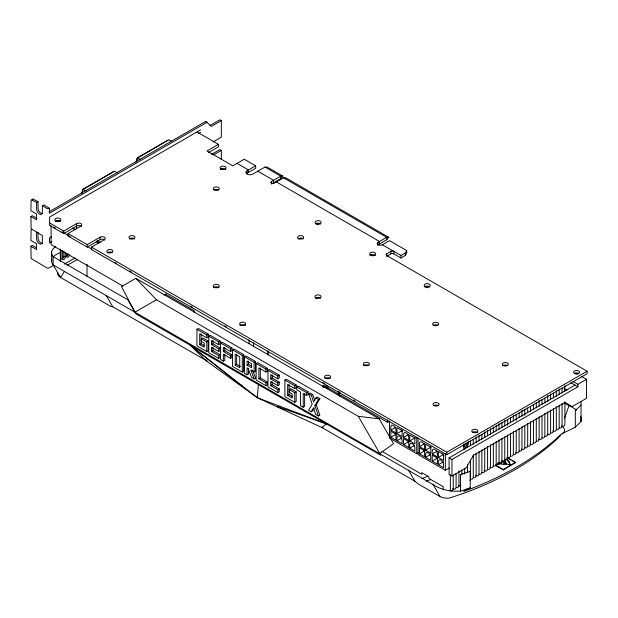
<?xml version="1.0" encoding="UTF-8"?>
<svg xmlns="http://www.w3.org/2000/svg" width="618" height="618" viewBox="0 0 618 618"><rect width="100%" height="100%" fill="white"/><g stroke="black" fill="none" stroke-linecap="round" stroke-linejoin="round"><path stroke-width="0.93" d="M36.392 247.81L32.329 245.462L30.9 246.288L31.132 258.224A1.452 0.834 60 0 0 31.418 258.718L46.713 267.818A3.329 1.924 0 0 0 46.953 267.949L47.686 268.173A1.429 0.827 0 0 0 48.335 268.189L53.797 265.292M36.392 218.054L32.329 215.705L30.9 216.532L31.132 228.467A1.452 0.834 60 0 0 31.418 228.961L42.325 235.528L42.325 242.14A4.048 2.341 60 0 1 39.459 243.793A4.048 2.341 60 0 1 36.593 238.834L36.593 232.221M30.9 216.532L36.586 219.815L36.586 214.029L30.9 210.746L31.132 199.9A1.452 0.834 60 0 1 31.418 199.738L36.593 202.465L36.593 209.077A4.048 2.341 60 0 0 39.459 214.037A4.048 2.341 60 0 0 42.325 212.383L42.325 205.771L43.754 204.944L49.51 208.266L49.51 213.225L206.991 122.302L211.317 126.42L221.344 120.634L221.344 137.165L212.986 141.986M38.03 232.337L38.03 238.007A4.048 2.341 60 0 0 42.325 243.345M32.329 200L32.507 199.143A1.452 0.834 60 0 1 32.847 198.911L38.03 201.638L38.03 208.251A4.048 2.341 60 0 0 42.325 213.589M60.966 251.248L60.966 259.514A2.024 1.166 -60 0 1 60.247 261.36M62.024 258.842A2.024 1.166 -60 0 0 63.832 256.207L63.832 251.611M560.387 435.69L557.343 438.695A291.418 168.243 0 0 1 461.515 494.021L449.695 497.992A10.12 5.848 0 0 1 439.916 496.478L418.44 484.087L414.863 481.19L321.8 427.463L257.327 397.737L205.84 360.51L205.84 359.684M221.344 159.575L221.344 150.39L219.908 149.564L211.557 154.384M463.67 491.464A301.514 174.075 0 0 0 560.24 435.149L561.337 434.06L575.319 427.192L580.99 421.561L581.082 401.994M580.99 421.561L581.082 418.525A29.092 16.794 0 0 0 580.657 416.339M323.152 427.517L321.8 427.463L326.397 423.855L257.327 397.737L258.394 384.589M504.103 464.736L503.894 461.206L504.242 463.145L504.242 462.735M501.685 463.284L501.708 460.912L501.685 463.284L498.108 463.075M81.661 193.627L82.827 189.27L114.23 171.317A1.908 1.537 -77 0 1 114.948 171.449L117.381 172.855M82.148 192.847L83.059 189.432L97.567 181.059M136.06 162.217L137.227 157.86L168.629 139.907A1.908 1.537 -77 0 1 169.355 140.039L171.781 141.445M136.555 161.437L137.466 158.023L151.163 150.112M564.497 418.193L569 405.694L564.906 403.33M316.277 404.821L319.846 415.157L318.409 415.984L314.941 405.702L316.277 404.821L319.885 398.641L317.297 397.142L315.868 397.969L313.589 401.916L311.364 395.373L308.606 393.782L310.043 392.955L312.793 394.547L314.747 400.271M308.606 393.782L312.175 404.118L308.567 410.298L311.155 411.797L313.434 407.849L315.659 414.392L318.409 415.984M314.407 407.81L312.584 410.97L311.155 411.797M382.372 244.774L400.982 255.52L405.277 253.04L406.714 250.56L389.533 240.641L382.372 244.774A3.036 1.754 0 0 1 378.077 244.774A3.036 1.754 0 0 0 377.598 245.137M393.627 251.287A2.024 1.166 0 0 0 390.962 251.387L386.667 253.867L386.667 256.346L390.962 253.867A2.024 1.166 0 0 1 393.627 253.766L400.982 258L405.277 255.52L406.714 253.04L406.714 250.56M319.885 398.641L318.455 399.467L314.848 405.647L316.37 404.875M64.457 271.449L60.525 277.443L110.63 306.373L112.777 306.783L207.555 361.306M282.874 176.169L280.726 176.169L271.418 181.537L271.418 184.017L280.726 178.648L282.874 176.169L267.123 167.076L264.975 167.076L252.808 174.098A4.048 2.341 0 0 1 247.084 174.098A4.048 2.341 0 0 1 247.084 170.792L255.674 165.833L255.674 168.312L247.084 173.272A4.048 2.341 0 0 0 246.435 173.758M388.815 237.335L386.667 237.335L378.077 242.295A3.036 1.754 0 0 0 378.077 244.774L386.667 239.815L388.815 237.335L285.732 177.822L283.585 177.822L274.284 183.191A2.024 1.166 0 0 1 271.418 183.191A2.024 1.166 0 0 1 271.418 181.537M337.552 394.508L338.803 393.156M580.99 405.029L575.319 410.661L575.319 427.192M562.256 433.836L564.226 431.866A10.12 5.848 0 0 0 561.607 426.227M379.784 453.504L393.519 443.639L379.205 418.842L135.821 278.332L121.507 286.597L134.971 312.16L156.447 299.761L358.309 416.308L379.205 418.842M51.657 236.779L49.51 238.023L49.51 242.982L51.951 241.576M36.593 202.465L38.03 201.638M98.37 180.595L113.557 171.526M152.777 149.185L167.957 140.116M48.915 211.92L205.562 121.476L206.991 122.302M200.549 129.88L49.641 217.003L49.641 225.423L63.731 233.558L76.609 226.118A3.036 1.754 0 0 1 81.391 226.482M209.888 125.593L219.908 119.807L221.344 120.634M198.401 133.596L200.549 132.36M58.115 221.53L59.676 220.626M49.641 222.944L63.731 231.078L76.609 223.639A3.036 1.754 0 0 1 80.904 223.639A3.036 1.754 0 0 1 80.904 226.118L68.019 233.558L68.019 236.037L87.208 247.107L100.093 239.668A3.036 1.754 0 0 1 104.867 240.031M208.629 152.492L218.448 146.821L218.448 144.342L206.991 150.954L232.762 165.833L244.218 159.22L255.674 165.833M213.828 154.732L221.344 150.39M68.019 233.558L87.208 244.628L100.093 237.188A3.036 1.754 0 0 1 104.388 237.188A3.036 1.754 0 0 1 104.388 239.668L91.503 247.107L91.503 249.587L446.799 454.717L587.1 373.712L587.1 371.233L386.667 255.52A2.024 1.166 0 0 1 386.667 253.867M64.318 264.187L75.164 257.922M67.184 265.331L77.173 259.568M164.025 295.11L166.095 293.913M196.933 329.301L198.363 328.475L208.204 334.16L208.204 336.995L206.775 337.822L199.684 333.728L199.684 344.612L204.187 347.216L204.187 343.121L201.337 341.476L201.337 338.772L202.766 337.946L208.204 341.09L208.204 350.715L206.775 351.542L196.933 345.856L196.933 329.301L206.775 334.987L208.204 334.16M208.768 336.138L210.205 335.311L220.047 340.997L220.047 343.832L218.617 344.659L211.526 340.564L211.526 344.659L218.617 348.753L220.047 347.926L220.047 350.622L218.617 351.449L211.526 347.355L211.526 351.449L218.617 355.543L220.047 354.717L220.047 357.552L218.617 358.378L208.768 352.693L208.768 336.138L218.617 341.824L220.047 340.997M199.684 344.612L201.12 343.786L204.118 345.524M201.337 338.772L206.775 341.916L208.204 341.09M211.526 344.659L212.963 343.832L220.047 347.926M223.368 361.121L220.611 359.529L220.611 342.975L222.047 342.148L231.889 347.834L231.889 350.669L230.46 351.495L223.368 347.401L223.368 351.495L230.46 355.589L231.889 354.763L231.889 357.459L230.46 358.286L223.368 354.191L223.368 361.121L224.797 360.294L224.797 354.23M211.526 351.449L212.963 350.622L220.047 354.717M223.368 351.495L224.797 350.669L231.889 354.763M220.611 342.975L230.46 348.66L231.889 347.834M232.453 349.811L233.882 348.985L243.731 354.67L243.731 371.225L242.295 372.051L232.453 366.366L232.453 349.811L242.295 355.497L243.731 354.67M248.482 368.768L248.482 373.967L247.046 374.794L244.295 373.202L244.295 356.648L245.725 355.821L255.566 361.507L255.566 371.132L254.137 371.959L250.777 370.012L254.137 378.888L255.566 378.061L252.538 370.074M235.211 365.122L239.714 367.725L239.714 356.841L235.211 354.238L235.211 365.122L236.64 364.296L240.394 366.459M247.046 365.168L251.549 367.764L251.549 363.678L247.046 361.074L247.046 365.168L248.482 364.342L251.48 366.072M244.295 356.648L254.137 362.333L255.566 361.507M256.138 363.484L257.567 362.658L267.409 368.343L267.409 371.179L265.979 372.005L258.888 367.911L258.888 378.795L265.979 382.89L267.409 382.063L267.409 384.898L265.979 385.725L256.138 380.039L256.138 363.484L265.979 369.17L267.409 368.343M267.973 370.321L269.409 369.494L279.251 375.18L279.251 378.015L277.822 378.842L270.73 374.747L270.73 378.842L277.822 382.936L279.251 382.109L279.251 384.805L277.822 385.632L270.73 381.538L270.73 385.632L277.822 389.726L279.251 388.9L279.251 391.735L277.822 392.561L267.973 386.876L267.973 370.321L277.822 376.007L279.251 375.18M258.888 378.795L260.325 377.969L267.409 382.063M270.73 378.842L272.159 378.015L279.251 382.109M270.73 385.632L272.159 384.805L279.251 388.9M284.89 380.085L286.319 379.259L296.161 384.944L296.161 387.78L294.732 388.606L287.64 384.512L287.64 395.396L292.144 397.992L292.144 393.905L289.294 392.252L289.294 389.556L290.723 388.73L296.161 391.874L296.161 401.499L294.732 402.326L284.89 396.64L284.89 380.085L294.732 385.771L296.161 384.944M303.206 407.216L300.448 405.624L300.448 391.905L296.725 389.757L296.725 386.922L298.162 386.096L308.003 391.781L308.003 394.616L306.574 395.443L303.206 393.496L303.206 407.216L304.635 406.389L304.635 393.589M287.64 395.396L289.077 394.57L292.824 396.733M289.294 389.556L294.732 392.7L296.161 391.874M296.725 386.922L306.574 392.608L308.003 391.781M323.878 387.138L326.211 385.794M311.364 395.373L312.793 394.547M328.421 387.826L326.984 388.652L326.984 386.173M323.098 387.586L323.098 385.107L387.525 422.303L389.865 420.951M390.831 430.058L395.999 433.048L395.999 430.035A3.654 2.109 60 0 0 393.419 425.563A3.654 2.109 60 0 0 390.831 427.053L390.831 430.058L395.582 427.316M396.98 433.612L402.148 436.594L402.148 430.63L396.98 427.641L396.98 433.612L402.519 430.414M390.831 437.25L395.999 440.232L395.999 434.269L390.831 431.279L390.831 437.25L396.37 434.052M396.98 440.796L402.148 443.786L402.148 440.773A3.654 2.109 60 0 0 399.56 436.3A3.654 2.109 60 0 0 396.98 437.791L396.98 440.796L401.723 438.062M403.569 437.42L408.737 440.402L408.737 437.397A3.654 2.109 60 0 0 407.146 433.712A3.654 2.109 60 0 0 404.326 432.739L403.662 433.689L403.569 437.42L408.32 434.678M409.719 440.966L414.887 443.948L414.887 437.984L409.719 435.002L409.719 440.966L415.257 437.768M403.569 444.605L408.737 447.594L408.737 441.623L403.569 438.641L403.569 444.605L409.116 441.406M409.719 448.158L414.887 451.14L414.887 448.135A3.654 2.109 60 0 0 412.306 443.654A3.654 2.109 60 0 0 409.719 445.145L409.719 448.158L414.469 445.416M419.467 446.59L424.636 449.58L424.636 446.567A3.654 2.109 60 0 0 422.048 442.094A3.654 2.109 60 0 0 419.467 443.585L419.467 446.59L424.211 443.848M389.471 421.623L389.471 438.007L416.733 453.743L418.347 452.816M425.609 450.143L430.777 453.125L430.777 447.162L425.609 444.172L425.609 450.143L431.148 446.945M419.467 453.782L424.636 456.764L424.636 450.8L419.467 447.811L419.467 453.782L425.006 450.584M425.609 457.328L430.777 460.317L430.777 457.305A3.654 2.109 60 0 0 428.197 452.832A3.654 2.109 60 0 0 425.609 454.323L425.609 457.328L430.36 454.593M432.206 453.952L437.374 456.934L437.374 453.929A3.654 2.109 60 0 0 435.783 450.244A3.654 2.109 60 0 0 432.963 449.271L432.291 450.221L432.206 453.952L436.957 451.21M91.503 247.107L446.799 452.237L587.1 371.233M438.355 457.498L443.523 460.48L443.523 454.516L438.355 451.534L438.355 457.498L443.098 454.755M432.206 461.136L437.374 464.126L437.374 458.154L432.206 455.172L432.206 461.136L436.957 458.394M565.053 402.465L473.427 455.366L466.266 467.764L451.951 476.03L449.085 474.377L449.085 457.845L575.072 385.107M438.355 464.69L443.523 467.671L443.523 464.666A3.654 2.109 60 0 0 440.935 460.186A3.654 2.109 60 0 0 438.355 461.677L438.355 464.69L443.098 461.947M572.948 381.406L577.938 384.28L586.528 379.321L586.528 398.332L572.206 406.598L564.574 402.194M449.085 457.845L451.951 459.498L577.938 386.76L577.938 384.28M418.108 438.154L418.108 454.539L445.369 470.275L449.394 467.95M495.366 464.983L503.23 469.525L515.628 462.364L503.23 469.935L495.366 465.393M49.51 208.266L48.335 208.675A1.429 0.827 0 0 1 47.686 208.66L46.953 208.436A3.329 1.924 0 0 1 46.713 208.305L42.325 205.771M464.303 490.646L470.228 487.872L470.228 471.341L460.464 474.609L460.464 491.14L455.211 491.194A29.092 16.794 0 0 1 435.064 485.725L53.133 264.906L52.437 263.932A15.968 9.224 0 0 1 51.904 259.174M421.901 478.579L427.185 476.625M470.228 487.872L460.464 491.14M60.294 249.108L60.294 252.785L58.71 253.31A15.968 9.224 0 0 0 53.248 256.895M504.103 464.319L497.328 463.747M498.108 462.666L501.685 462.867M509.611 464.489L510.221 464.921L506.521 464.018L506.034 464.404L506.521 464.018M280.047 407.231L277.258 406.567L326.397 423.855M569 405.694L571.604 406.891A29.092 16.794 0 0 1 576.501 410.244M264.975 167.076L280.726 176.169L280.726 178.648M283.585 177.822L386.667 237.335L386.667 239.815M196.972 131.943L218.448 144.342M257.822 171.209L273.565 180.302L273.565 182.781M276.431 181.955L379.506 241.468L379.506 243.948M237.057 163.353L248.513 169.965L248.513 172.445M221.29 168.459L222.951 169.417M316.2 223.252L318.703 224.697M370.321 254.5L372.816 255.937M425.4 286.304L427.903 287.749M575.675 373.056L577.343 374.021M581.515 376.432L586.528 379.321M570.901 382.704L577.938 386.76M564.311 388.815L566.783 390.244M140.425 159.544L137.466 158.023M86.018 190.954L83.059 189.432M507.764 457.822L515.628 462.364M509.332 459.143L510.908 460.055M512.484 460.958L515.628 462.782M97.049 240.549L100.394 242.48M72.994 228.312L75.489 229.757M96.3 241.769L98.795 243.214M72.414 228.065L74.871 229.479M53.588 227.03L55.265 227.996M61.947 231.85L70.297 236.679M87.841 246.806L92.02 249.216M114.569 262.241L116.246 263.198M129.61 270.916L131.279 271.881M190.591 306.126L192.26 307.092M224.836 325.902L226.512 326.868M322.488 382.272L324.983 383.716M338.332 391.426L339.993 392.384M353.334 400.085L355.002 401.051M165.616 294.191L194.253 310.723L194.253 312.376M122.905 286.064L51.085 244.597L51.085 225.585M315.868 397.969L318.455 399.467M63.832 256.207L65.261 257.034A2.024 1.166 -60 0 1 63.824 259.514A2.024 1.166 -60 0 1 62.395 258.687L62.395 250.421M55.566 246.628A15.968 9.224 0 0 0 52.437 255.667L53.133 256.64L127.81 299.761L135.991 313.921L380.804 455.265L358.309 416.308M30.9 246.288L36.586 249.572L36.586 243.786L30.9 240.502L31.132 229.657A1.452 0.834 60 0 1 31.418 229.494L32.059 229.618M381.901 451.295L421.739 474.3L421.739 472.646L428.9 476.779L428.9 478.432L443.214 486.698L443.214 490.004M254.137 378.888L251.549 377.397L248.019 368.428L247.046 367.864L247.046 374.794M205.84 360.51L190.39 345.331L257.327 397.737M190.39 345.331L242.032 386.227L240.966 384.736M205.562 121.476L206.798 122.65M506.111 459.004L508.993 462.086L510.221 464.921M135.821 278.332L156.447 299.761M510.221 464.504L508.993 461.669L506.945 459.413L506.945 459.831M408.421 470.035L414.863 481.19M106.335 295.628L112.777 306.783M432.994 484.218L439.916 496.478M505.331 461.098L504.728 459.815L505.794 462.913L505.331 461.098L505.331 461.515M339.166 393.62L339.931 396.362M505.794 462.496L506.034 464.404M60.294 252.785L60.417 261.46M564.906 385.555L564.906 391.302M564.906 401.839L564.906 423.878A5.06 2.92 60 0 1 561.329 425.941M562.04 388.166L562.04 392.955M562.04 403.492L562.04 425.532A5.06 2.92 60 0 1 559.39 427.988M559.182 388.861L559.182 394.608M559.182 405.145L559.182 427.185A5.06 2.92 60 0 1 556.524 429.641M556.316 390.514L556.316 396.262M556.316 406.798L556.316 428.838A5.06 2.92 60 0 1 552.739 430.9M553.45 393.125L553.45 397.915M553.45 408.452L553.45 430.491A5.06 2.92 60 0 1 550.8 432.948M550.592 393.82L550.592 399.568M550.592 410.105L550.592 432.144A5.06 2.92 60 0 1 547.015 434.207M547.726 395.474L547.726 401.221M547.726 411.758L547.726 433.797A5.06 2.92 60 0 1 545.076 436.254M544.867 398.085L544.867 402.874M544.867 413.411L544.867 435.451A5.06 2.92 60 0 1 542.21 437.907M542.001 399.738L542.001 404.527M542.001 416.022L542.001 437.104A5.06 2.92 60 0 1 538.425 439.166M539.135 400.433L539.135 406.18M539.135 416.717L539.135 438.757A5.06 2.92 60 0 1 536.486 441.213M536.277 403.044L536.277 407.834M536.277 418.371L536.277 440.41A5.06 2.92 60 0 1 533.62 442.867M533.411 404.697L533.411 409.487M533.411 420.982L533.411 442.063A5.06 2.92 60 0 1 529.835 444.126M530.545 406.35L530.545 411.14M530.545 421.677L530.545 443.716A5.06 2.92 60 0 1 527.896 446.173M527.687 408.004L527.687 412.793M527.687 423.33L527.687 445.369A5.06 2.92 60 0 1 525.03 447.826M524.821 409.657L524.821 415.404M524.821 425.941L524.821 447.023A5.06 2.92 60 0 1 521.244 449.085M521.955 410.352L521.955 416.099M521.955 426.636L521.955 448.676A5.06 2.92 60 0 1 519.305 451.132M519.097 412.963L519.097 417.753M519.097 428.289L519.097 450.329A5.06 2.92 60 0 1 515.512 452.391M516.231 414.616L516.231 420.364M516.231 430.9L516.231 451.982A5.06 2.92 60 0 1 513.581 454.439M513.365 415.311L513.365 421.059M513.365 431.596L513.365 453.635A5.06 2.92 60 0 1 510.715 456.092M510.507 417.922L510.507 422.712M510.507 433.249L510.507 455.288A5.06 2.92 60 0 1 506.922 457.351M509.649 462.975L509.649 463.392M508.993 461.669L508.993 462.086M508.035 460.619L508.035 461.028M507.641 419.576L507.641 425.323M507.641 434.902L507.641 456.941A5.06 2.92 60 0 1 504.991 459.398M505.941 463.407L505.941 463.824M504.775 420.271L504.775 426.018M504.775 436.555L504.775 458.595A5.06 2.92 60 0 1 502.125 461.051M503.23 469.525L503.23 469.935M501.916 422.882L501.916 427.671M501.916 438.208L501.916 460.248A5.06 2.92 60 0 1 498.332 462.31M501.886 461.87L501.886 462.279M500.673 462.843L500.673 463.253M499.375 462.812L499.375 463.222M499.05 423.577L499.05 429.325M499.05 439.861L499.05 461.901A5.06 2.92 60 0 1 496.401 464.357M498.873 464.095L498.873 464.512M496.184 425.23L496.184 430.978M496.184 441.515L496.184 463.554A5.06 2.92 60 0 1 493.535 466.011M493.326 426.883L493.326 432.631M493.326 443.168L493.326 465.207A5.06 2.92 60 0 1 489.742 467.27M490.46 428.537L490.46 434.284M490.46 444.821L490.46 466.86A5.06 2.92 60 0 1 487.811 469.317M487.594 430.19L487.594 435.937M487.594 446.474L487.594 468.514A5.06 2.92 60 0 1 484.018 470.576M484.736 431.843L484.736 437.59M484.736 448.127L484.736 470.167A5.06 2.92 60 0 1 482.079 472.623M481.87 434.454L481.87 439.243M481.87 449.78L481.87 471.82A5.06 2.92 60 0 1 479.22 474.276M479.004 435.149L479.004 440.897M479.004 451.434L479.004 473.473A5.06 2.92 60 0 1 475.427 475.536M476.146 436.802L476.146 442.55M476.146 453.087L476.146 475.126A5.06 2.92 60 0 1 473.488 477.583M473.28 439.413L473.28 444.203M473.28 454.74L473.28 476.779A5.06 2.92 60 0 1 470.63 479.236M470.414 441.067L470.414 445.856M470.414 460.225L470.414 478.432A5.06 2.92 60 0 1 469.935 480.217M467.556 443.678L467.556 447.509M467.556 464.751L467.556 472.415M464.69 444.373L464.69 446.289M464.69 468.32L464.69 474.068M463.909 444.149L463.909 449.935M461.824 470.105L461.824 474.848M458.965 470.808L458.965 485.045A5.06 2.92 60 0 1 456.308 487.502M456.099 473.411L456.099 486.698A5.06 2.92 60 0 1 452.523 488.761M453.241 475.064L453.241 488.351A5.06 2.92 60 0 1 450.584 490.808M451.951 459.498L451.951 476.03M450.375 474.817L450.375 490.004A5.06 2.92 60 0 1 450.252 491.001M446.799 452.237L446.799 454.717M445.369 453.89L445.369 470.275M416.733 437.359L416.733 453.743M405.277 253.04L405.277 255.52M400.982 255.52L400.982 258M393.828 251.387L393.828 253.867M390.962 251.387L390.962 253.867M387.525 419.823L387.525 422.303M378.077 242.295L378.077 244.774M306.574 392.608L306.574 395.443M294.732 385.771L294.732 388.606M294.732 392.7L294.732 402.326M289.077 384.589L289.077 394.57M277.822 376.007L277.822 378.842M277.822 382.936L277.822 385.632M277.822 389.726L277.822 392.561M272.159 374.74L272.159 378.015M272.159 381.53L272.159 384.805M268.289 350.985L268.289 354.655M267.934 351.109L267.934 354.786M265.979 369.17L265.979 372.005M265.979 382.89L265.979 385.725M260.325 367.996L260.325 377.969M254.137 362.333L254.137 371.959M253.619 342.843L253.619 346.52M249.062 339.885L249.062 343.562M248.482 361.066L248.482 364.342M247.084 170.792L247.084 173.272M242.295 355.497L242.295 372.051M236.64 354.323L236.64 364.296M230.46 348.66L230.46 351.495M230.46 355.589L230.46 358.286M224.797 347.393L224.797 350.669M218.617 341.824L218.617 344.659M218.617 348.753L218.617 351.449M218.617 355.543L218.617 358.378M212.963 340.557L212.963 343.832M212.963 347.347L212.963 350.622M206.775 334.987L206.775 337.822M206.775 341.916L206.775 351.542M201.12 333.813L201.12 343.786M100.093 237.188L100.093 239.668M87.285 264.821L87.285 265.23M87.208 244.628L87.208 247.107M87.022 264.89L87.022 276.385M76.609 223.639L76.609 226.118M76.508 225.833L76.508 228.59M66.69 253.45L66.69 256.207A2.024 1.166 -60 0 0 67.934 257.127A2.024 1.166 -60 0 0 69.502 255.01M65.261 252.438L65.261 257.034M63.731 231.078L63.731 233.558M53.133 256.64L53.133 264.906L60.525 277.443A10.12 5.848 0 0 1 57.644 272.546M51.626 252.098L51.626 261.576M430.615 479.568A370.769 214.06 0 0 1 426.304 481.213M460.781 485.709A5.06 2.92 60 0 1 458.247 485.454M472.662 432.245A3.036 1.754 0 0 0 477.737 431.464A3.036 1.754 0 0 0 474.021 429.317A3.036 1.754 0 0 0 472.662 432.245A3.036 1.754 0 0 1 477.436 432.608M214.122 189.911A3.036 1.754 0 0 0 219.205 189.123A3.036 1.754 0 0 0 215.489 186.976A3.036 1.754 0 0 0 214.122 189.911A3.036 1.754 0 0 1 218.417 189.911M220.456 169.487A3.036 1.754 0 0 1 225.717 169.487M297.969 238.957A3.036 1.754 0 0 1 303.229 238.957M129.316 238.957A3.036 1.754 0 0 1 134.577 238.957M213.643 287.648A3.036 1.754 0 0 1 218.903 287.648M315.489 224.025A3.036 1.754 0 0 1 320.75 224.025M370.035 255.512A3.036 1.754 0 0 1 375.296 255.512M424.581 287.007A3.036 1.754 0 0 1 429.842 287.007M574.446 373.481A3.036 1.754 0 0 1 578.742 373.481M433.929 405.539A3.036 1.754 0 0 1 438.224 405.539M502.735 365.895A3.036 1.754 0 0 1 507.517 365.532M433.496 325.277A3.036 1.754 0 0 1 437.791 325.277M363.724 365.647A3.036 1.754 0 0 1 368.985 365.647M324.968 378.556A3.036 1.754 0 0 1 330.228 378.556M240.047 325.493A3.036 1.754 0 0 1 245.307 325.493M315.342 298.224A3.036 1.754 0 0 1 320.603 298.224M107.208 252.832A3.036 1.754 0 0 1 111.989 252.468M55.203 221.383A3.036 1.754 0 0 1 60.464 221.383M414.91 438.556A1.012 0.587 60 0 1 414.408 437.25M408.761 442.194A1.012 0.587 60 0 1 408.259 440.889M408.761 435.002A1.012 0.587 60 0 1 408.591 434.825M401.994 438.208A1.012 0.587 60 0 1 401.731 437.753M402.712 431.426A1.012 0.587 60 0 1 401.916 430.908A1.012 0.587 60 0 1 401.661 429.896M395.852 427.463A1.012 0.587 60 0 1 395.698 427.247M396.393 435.049A1.012 0.587 60 0 1 395.512 433.535M444.087 455.319A1.012 0.587 60 0 1 443.013 453.983M443.369 462.094A1.012 0.587 60 0 1 443.222 461.878M465.485 443.291A8.096 4.674 -60 0 1 463.678 447.046M467.301 442.225A8.096 4.674 -60 0 1 463.817 449.487M468.722 441.623A10.12 5.848 -60 0 1 466.69 447.563M437.768 458.942A1.012 0.587 60 0 1 436.864 457.621M437.227 451.356A1.012 0.587 60 0 1 436.965 450.901M430.483 454.516A1.012 0.587 60 0 1 430.275 453.813M430.985 447.865A1.012 0.587 60 0 1 430.298 446.428M424.218 443.546A1.012 0.587 60 0 1 424.149 443.307M424.836 451.503A1.012 0.587 60 0 1 424.126 450.267M68.127 253.728A2.024 1.166 -60 0 1 66.319 256.362M56.315 221.298A3.036 1.754 0 0 0 60.873 219.776A3.036 1.754 0 0 0 56.315 218.262A3.036 1.754 0 0 0 56.315 221.298M108.32 252.747A3.036 1.754 0 0 0 112.878 251.232A3.036 1.754 0 0 0 108.32 249.711A3.036 1.754 0 0 0 108.32 252.747M130.429 238.872A3.036 1.754 0 0 0 134.987 237.358A3.036 1.754 0 0 0 130.429 235.837A3.036 1.754 0 0 0 130.429 238.872M214.755 287.563A3.036 1.754 0 0 0 219.305 286.041A3.036 1.754 0 0 0 214.755 284.519A3.036 1.754 0 0 0 214.755 287.563M241.159 325.408A3.036 1.754 0 0 0 245.717 323.894A3.036 1.754 0 0 0 241.159 322.372A3.036 1.754 0 0 0 241.159 325.408M326.072 378.471A3.036 1.754 0 0 0 330.63 376.949A3.036 1.754 0 0 0 326.072 375.435A3.036 1.754 0 0 0 326.072 378.471M364.211 365.284A3.036 1.754 0 0 0 369.286 364.496A3.036 1.754 0 0 0 365.57 362.349A3.036 1.754 0 0 0 364.211 365.284M434.554 405.817A3.036 1.754 0 0 0 439.112 404.296A3.036 1.754 0 0 0 434.554 402.781A3.036 1.754 0 0 0 434.554 405.817M503.222 365.532A3.036 1.754 0 0 0 508.305 364.744A3.036 1.754 0 0 0 504.582 362.596A3.036 1.754 0 0 0 503.222 365.532M575.08 373.759A3.036 1.754 0 0 0 579.638 372.237A3.036 1.754 0 0 0 575.08 370.723A3.036 1.754 0 0 0 575.08 373.759M434.13 325.555A3.036 1.754 0 0 0 438.687 324.041A3.036 1.754 0 0 0 434.13 322.519A3.036 1.754 0 0 0 434.13 325.555M316.455 298.139A3.036 1.754 0 0 0 321.005 296.617A3.036 1.754 0 0 0 316.455 295.103A3.036 1.754 0 0 0 316.455 298.139M425.694 286.922A3.036 1.754 0 0 0 430.252 285.408A3.036 1.754 0 0 0 425.694 283.886A3.036 1.754 0 0 0 425.694 286.922M371.148 255.427A3.036 1.754 0 0 0 375.705 253.913A3.036 1.754 0 0 0 371.148 252.391A3.036 1.754 0 0 0 371.148 255.427M316.601 223.94A3.036 1.754 0 0 0 321.159 222.418A3.036 1.754 0 0 0 316.601 220.904A3.036 1.754 0 0 0 316.601 223.94M299.081 238.872A3.036 1.754 0 0 0 303.631 237.358A3.036 1.754 0 0 0 299.081 235.837A3.036 1.754 0 0 0 299.081 238.872M221.568 169.402A3.036 1.754 0 0 0 226.118 167.887A3.036 1.754 0 0 0 221.568 166.366A3.036 1.754 0 0 0 221.568 169.402"/></g></svg>
